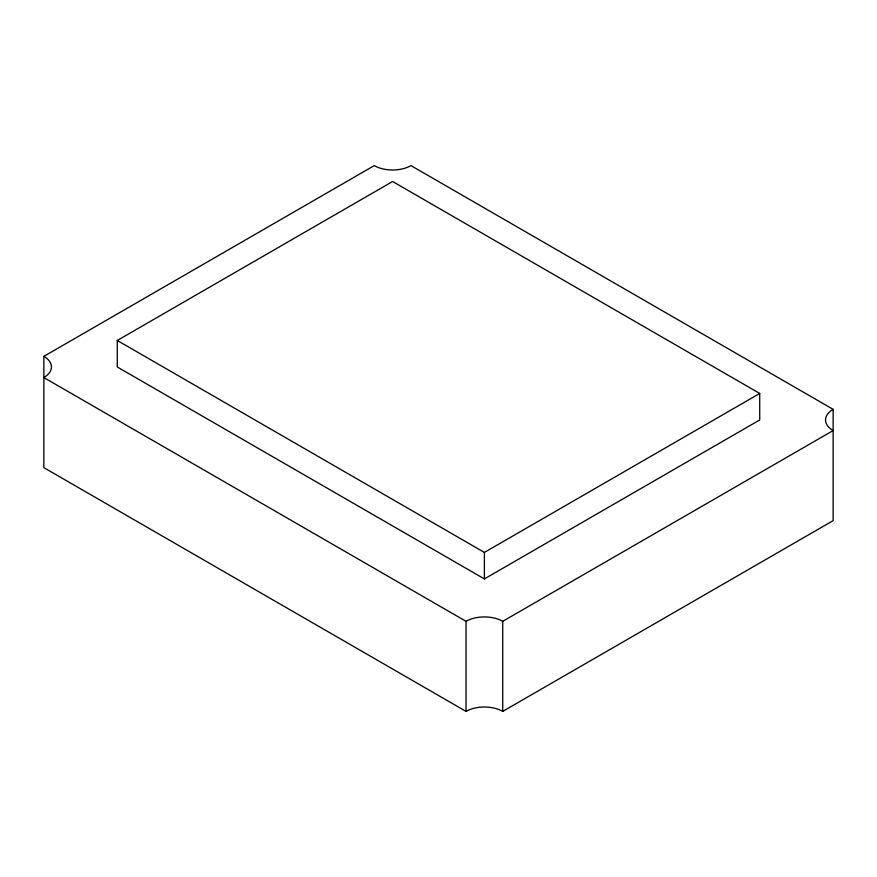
<?xml version="1.0" encoding="UTF-8"?>
<svg xmlns="http://www.w3.org/2000/svg" width="877" height="877" viewBox="0 0 877 877"><rect width="100%" height="100%" fill="white"/><g stroke="black" fill="none" stroke-linecap="round" stroke-linejoin="round"><path stroke-width="1.32" d="M43.85 356.369L374.26 165.61A25.959 14.986 0 0 0 410.962 165.61L833.15 409.351L833.15 520.631L502.74 711.39A25.959 14.986 0 0 0 466.038 711.39L43.85 467.649L43.85 356.369A25.959 14.986 0 0 1 43.85 377.559L466.038 621.311A25.959 14.986 0 0 1 502.74 621.311L833.15 430.552A25.959 14.986 0 0 1 833.15 409.351M117.277 340.473L392.611 181.506L759.723 393.455L759.723 419.951L484.389 578.919L117.277 366.97L117.277 340.473L484.389 552.422L759.723 393.455M502.74 621.311L502.74 711.39M484.389 552.422L484.389 578.919M466.038 621.311L466.038 711.39"/></g></svg>
